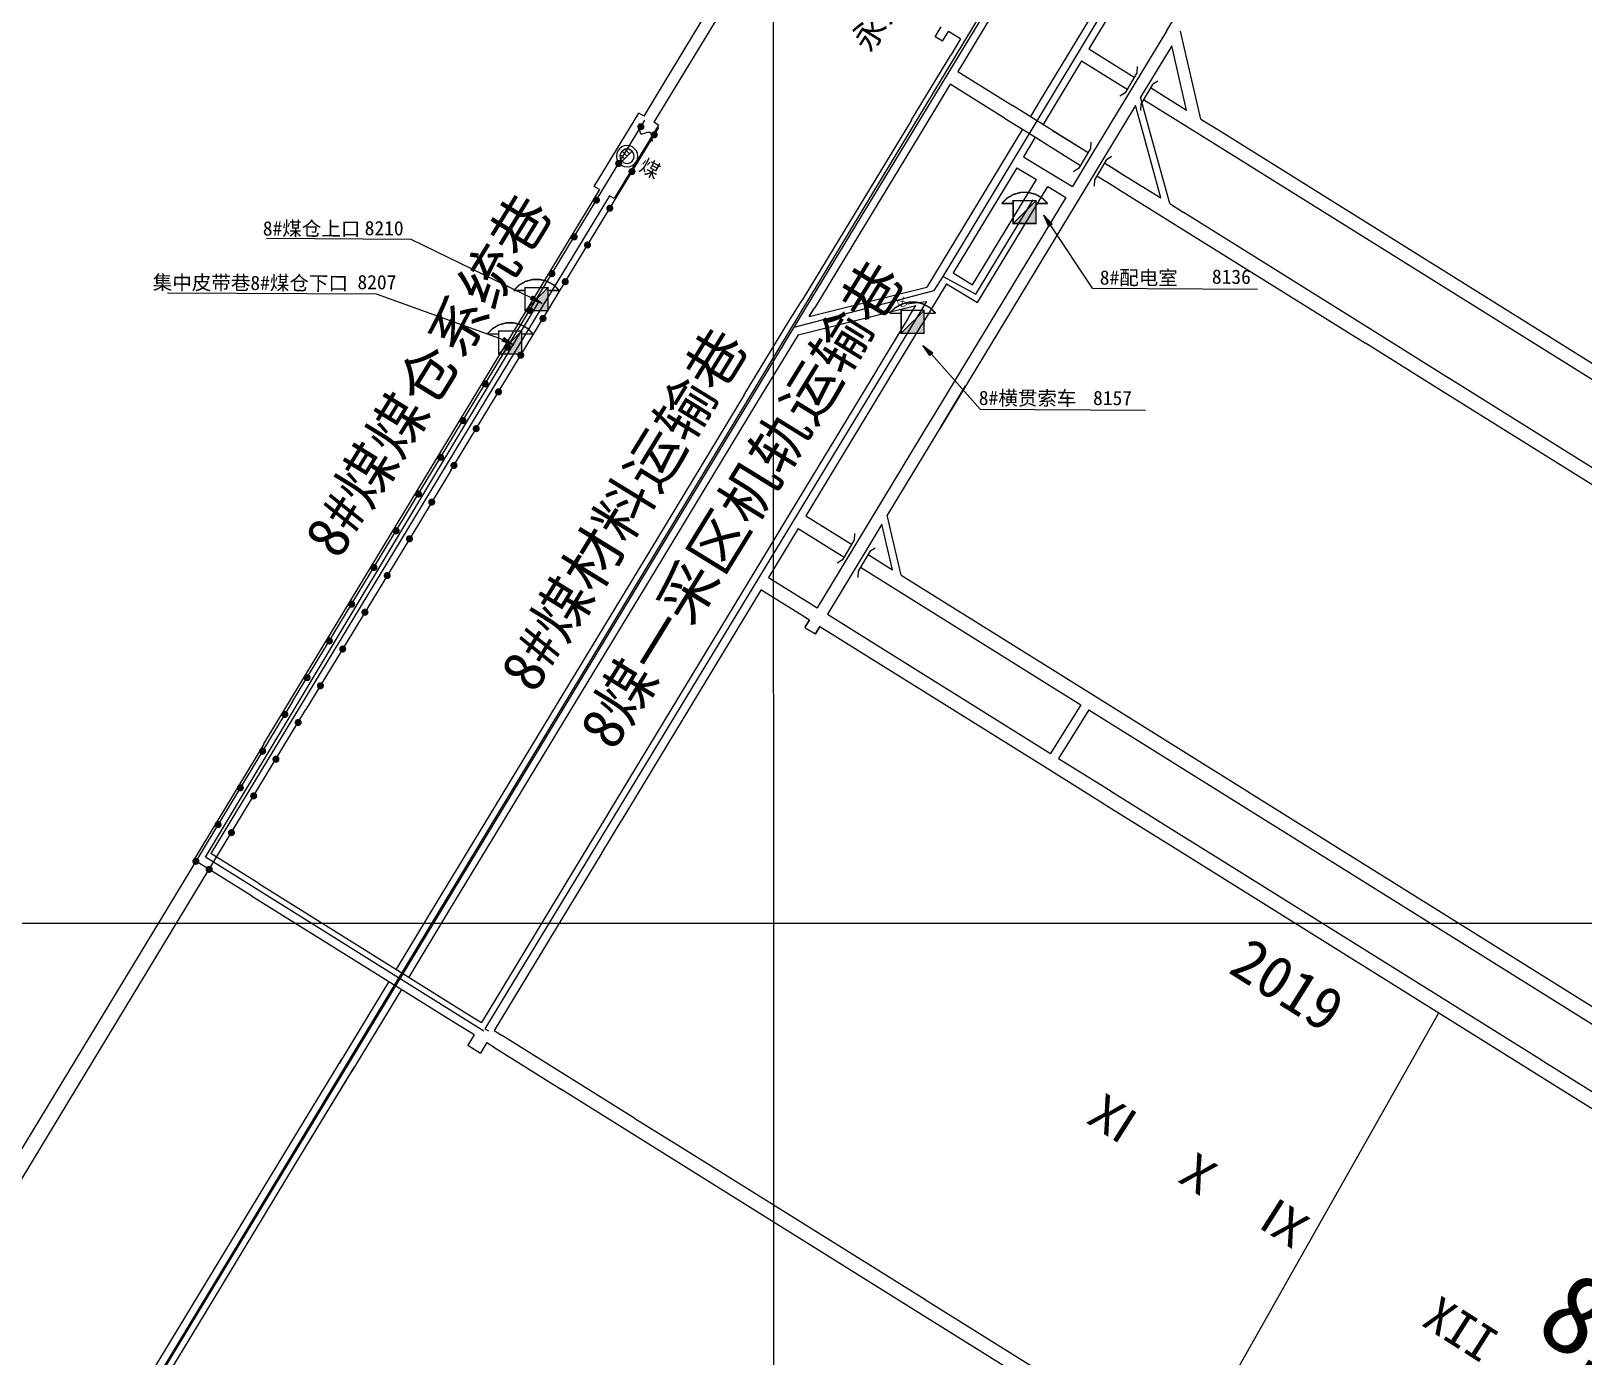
# Model space of a CAD drawing. Header units: inches. Extents: x -1 to 4080, y 0 to 4431.
# Drawn here: x 1531 to 2073, y 1664 to 2127 of the extents above; entities that cross this region are included whole.
import ezdxf

# ---------------------------------------------------------------- set-up
doc = ezdxf.new("R2010")
doc.units = ezdxf.units.IN
doc.header["$MEASUREMENT"] = 0
doc.layers.get('0').update_dxf_attribs({"lineweight": 0})
for name, color, linetype, lineweight in [('井筒XDD0800CCJ', 7, 'Continuous', 0), ('岩巷XDD0800CCJ', 7, 'Continuous', 0), ('巷道注记XDD0800CCJ', 7, 'Continuous', 0), ('次要巷道', 7, 'Continuous', 0), ('煤巷XDD0800CCJ', 7, 'Continuous', 0), ('经纬网XDD0800ATX', 7, 'Continuous', 0), ('通讯系统注记XDD0800ATX', 7, 'Continuous', 0), ('通讯设备XDD0800ATX', 7, 'Continuous', 0)]:
    doc.layers.add(name, color=color, linetype=linetype, lineweight=lineweight)
doc.styles.add('仿宋', font='simfang.ttf')
doc.styles.add('宋体', font='')
doc.styles.add('黑体', font='simhei.ttf')
doc.styles.get('宋体').set_extended_font_data('宋体')

# ---------------------------------------------------------------- blocks, each defined once
blk = doc.blocks.new('电话分线盒')
at = {"color": 0, "const_width": 0.236}
for points in [[(1.65, -0.35), (1.65, -0.37), (1.64, -0.4), (1.63, -0.42), (1.62, -0.45), (1.62, -0.48), (1.61, -0.51), (1.6, -0.54), (1.59, -0.57), (1.58, -0.59), (1.57, -0.62), (1.56, -0.65), (1.54, -0.67), (1.53, -0.7), (1.52, -0.73), (1.51, -0.75), (1.49, -0.78), (1.48, -0.81), (1.47, -0.83), (1.45, -0.86), (1.44, -0.88), (1.42, -0.91), (1.4, -0.93), (1.39, -0.96), (1.37, -0.98), (1.35, -1), (1.33, -1.03), (1.32, -1.05), (1.3, -1.07), (1.28, -1.1), (1.26, -1.12), (1.24, -1.14), (1.22, -1.16), (1.2, -1.18), (1.18, -1.2), (1.16, -1.22), (1.13, -1.24), (1.11, -1.26), (1.09, -1.28), (1.07, -1.3), (1.04, -1.32), (1.02, -1.34), (1, -1.35), (0.97, -1.37), (0.95, -1.39), (0.92, -1.4), (0.9, -1.42), (0.87, -1.44), (0.85, -1.45), (0.82, -1.47), (0.8, -1.48), (0.77, -1.49), (0.75, -1.51), (0.72, -1.52), (0.69, -1.53), (0.66, -1.54), (0.64, -1.55), (0.61, -1.57), (0.58, -1.58), (0.56, -1.59), (0.53, -1.59), (0.5, -1.6), (0.47, -1.61), (0.44, -1.62), (0.41, -1.63), (0.39, -1.63), (0.36, -1.64), (0.33, -1.65), (0.3, -1.65), (0.27, -1.66), (0.24, -1.66), (0.21, -1.67), (0.18, -1.67), (0.15, -1.67), (0.12, -1.67), (0.09, -1.68), (0.06, -1.68), (0.04, -1.68), (0.01, -1.68), (-0.02, -1.68), (-0.05, -1.68), (-0.08, -1.68), (-0.11, -1.67), (-0.14, -1.67), (-0.17, -1.67), (-0.2, -1.67), (-0.23, -1.66), (-0.26, -1.66), (-0.29, -1.65), (-0.32, -1.65), (-0.34, -1.64), (-0.37, -1.64), (-0.4, -1.63), (-0.43, -1.62), (-0.46, -1.61), (-0.49, -1.61), (-0.52, -1.6), (-0.54, -1.59), (-0.57, -1.58), (-0.6, -1.57), (-0.63, -1.56), (-0.65, -1.55), (-0.68, -1.53), (-0.71, -1.52), (-0.73, -1.51), (-0.76, -1.5), (-0.79, -1.48), (-0.81, -1.47), (-0.84, -1.45), (-0.86, -1.44), (-0.89, -1.42), (-0.91, -1.41), (-0.94, -1.39), (-0.96, -1.38), (-0.99, -1.36), (-1.01, -1.34), (-1.03, -1.32), (-1.06, -1.31), (-1.08, -1.29), (-1.1, -1.27), (-1.12, -1.25), (-1.15, -1.23), (-1.17, -1.21), (-1.19, -1.19), (-1.21, -1.17), (-1.23, -1.15), (-1.25, -1.12), (-1.27, -1.1), (-1.29, -1.08), (-1.31, -1.06), (-1.33, -1.03), (-1.34, -1.01), (-1.36, -0.99), (-1.38, -0.96), (-1.39, -0.94), (-1.41, -0.91), (-1.43, -0.89), (-1.44, -0.86), (-1.46, -0.84), (-1.47, -0.81), (-1.49, -0.79), (-1.5, -0.76), (-1.51, -0.74), (-1.53, -0.71), (-1.54, -0.68), (-1.55, -0.65), (-1.56, -0.63), (-1.57, -0.6), (-1.58, -0.57), (-1.59, -0.54), (-1.6, -0.52), (-1.61, -0.49), (-1.62, -0.46), (-1.63, -0.43), (-1.63, -0.4), (-1.64, -0.38), (-1.65, -0.35), (-1.65, -0.32), (-1.66, -0.29), (-1.66, -0.26), (-1.67, -0.23), (-1.67, -0.2), (-1.68, -0.17), (-1.68, -0.14), (-1.68, -0.11), (-1.68, -0.08), (-1.68, -0.05), (-1.69, -0.03), (-1.69, 0), (-1.69, 0.03), (-1.68, 0.06), (-1.68, 0.09), (-1.68, 0.12), (-1.68, 0.15), (-1.68, 0.18), (-1.67, 0.21), (-1.67, 0.24), (-1.67, 0.27), (-1.66, 0.3), (-1.66, 0.33), (-1.65, 0.35), (-1.64, 0.38)], [(-1.62, 0.36), (1.65, -0.35)], [(-0.34, -1.63), (0.37, 1.64)]]:
    blk.add_lwpolyline(points, dxfattribs=at)
at = {"color": 0}
for points in [[(-1.62, 0.36), (-1.62, 0.36)], [(0.37, 1.64), (0.37, 1.64)], [(-0.34, -1.63), (-0.34, -1.63)], [(1.65, -0.35), (1.65, -0.35)]]:
    blk.add_lwpolyline(points, dxfattribs=at)
blk = doc.blocks.new('矿用电话机')
blk.add_hatch(color=0).paths.add_polyline_path([(4, 4), (-4, -4), (4, -4)], flags=17)
at = {"color": 0, "const_width": 0.5}
for points in [[(-8, 3), (-6.16, 4.85), (-3.88, 6.17), (-1.33, 6.86), (1.3, 6.86), (3.85, 6.18), (6.13, 4.87), (8, 3)], [(-4, 3), (-8, 3)], [(-4, 4), (4, 4), (4, -4), (-4, -4), (-4, 4)], [(4, 3), (8, 3)]]:
    blk.add_lwpolyline(points, dxfattribs=at)
at = {"color": 0}
blk.add_lwpolyline([(4, 4), (-4, -4)], dxfattribs=at)

msp = doc.modelspace()

# ---------------------------------------------------------------- hatches: boundary and pattern name
at = {"layer": '煤巷XDD0800CCJ', "lineweight": 9}
for points in [[(1745.47, 2093.77), (1745.39, 2094.21), (1745.15, 2094.6), (1744.79, 2094.88), (1744.36, 2095.01), (1743.9, 2094.97), (1743.49, 2094.78), (1743.18, 2094.45), (1743, 2094.03), (1742.99, 2093.57), (1743.14, 2093.14), (1743.44, 2092.79), (1743.84, 2092.58), (1744.29, 2092.52), (1744.73, 2092.62), (1745.11, 2092.88), (1745.37, 2093.26), (1745.47, 2093.7)], [(1750.13, 2090.95), (1750.05, 2091.39), (1749.81, 2091.78), (1749.45, 2092.06), (1749.01, 2092.19), (1748.55, 2092.15), (1748.14, 2091.96), (1747.83, 2091.63), (1747.66, 2091.21), (1747.64, 2090.75), (1747.8, 2090.32), (1748.09, 2089.97), (1748.49, 2089.76), (1748.94, 2089.7), (1749.39, 2089.8), (1749.76, 2090.06), (1750.02, 2090.44), (1750.13, 2090.88)], [(1737.7, 2080.94), (1737.62, 2081.38), (1737.38, 2081.77), (1737.02, 2082.05), (1736.58, 2082.18), (1736.13, 2082.14), (1735.72, 2081.95), (1735.4, 2081.62), (1735.23, 2081.2), (1735.22, 2080.74), (1735.37, 2080.31), (1735.66, 2079.96), (1736.06, 2079.75), (1736.52, 2079.69), (1736.96, 2079.79), (1737.34, 2080.05), (1737.59, 2080.43), (1737.7, 2080.87)], [(1742.36, 2078.12), (1742.27, 2078.56), (1742.03, 2078.95), (1741.67, 2079.23), (1741.24, 2079.36), (1740.78, 2079.32), (1740.37, 2079.13), (1740.06, 2078.8), (1739.88, 2078.38), (1739.87, 2077.92), (1740.02, 2077.49), (1740.32, 2077.14), (1740.72, 2076.93), (1741.17, 2076.87), (1741.61, 2076.97), (1741.99, 2077.23), (1742.25, 2077.61), (1742.35, 2078.05)], [(1729.93, 2068.11), (1729.84, 2068.55), (1729.61, 2068.94), (1729.25, 2069.22), (1728.81, 2069.35), (1728.35, 2069.31), (1727.94, 2069.12), (1727.63, 2068.79), (1727.46, 2068.37), (1727.44, 2067.91), (1727.6, 2067.48), (1727.89, 2067.13), (1728.29, 2066.92), (1728.74, 2066.86), (1729.19, 2066.96), (1729.56, 2067.22), (1729.82, 2067.6), (1729.93, 2068.04)], [(1734.58, 2065.29), (1734.5, 2065.73), (1734.26, 2066.12), (1733.9, 2066.4), (1733.46, 2066.53), (1733.01, 2066.49), (1732.6, 2066.3), (1732.28, 2065.97), (1732.11, 2065.55), (1732.1, 2065.09), (1732.25, 2064.66), (1732.55, 2064.31), (1732.95, 2064.1), (1733.4, 2064.04), (1733.84, 2064.14), (1734.22, 2064.4), (1734.47, 2064.78), (1734.58, 2065.22)], [(1722.16, 2055.27), (1722.07, 2055.72), (1721.83, 2056.11), (1721.47, 2056.39), (1721.04, 2056.52), (1720.58, 2056.48), (1720.17, 2056.29), (1719.86, 2055.95), (1719.68, 2055.53), (1719.67, 2055.08), (1719.82, 2054.65), (1720.12, 2054.3), (1720.52, 2054.09), (1720.97, 2054.03), (1721.41, 2054.13), (1721.79, 2054.39), (1722.05, 2054.77), (1722.15, 2055.21)], [(1726.81, 2052.45), (1726.73, 2052.9), (1726.49, 2053.29), (1726.13, 2053.57), (1725.69, 2053.7), (1725.24, 2053.66), (1724.82, 2053.47), (1724.51, 2053.14), (1724.34, 2052.71), (1724.32, 2052.26), (1724.48, 2051.83), (1724.77, 2051.48), (1725.17, 2051.27), (1725.62, 2051.21), (1726.07, 2051.31), (1726.44, 2051.57), (1726.7, 2051.95), (1726.81, 2052.39)], [(1714.38, 2042.44), (1714.3, 2042.89), (1714.06, 2043.28), (1713.7, 2043.56), (1713.26, 2043.69), (1712.81, 2043.65), (1712.4, 2043.46), (1712.08, 2043.12), (1711.91, 2042.7), (1711.9, 2042.25), (1712.05, 2041.82), (1712.35, 2041.47), (1712.75, 2041.25), (1713.2, 2041.2), (1713.64, 2041.3), (1714.02, 2041.56), (1714.27, 2041.94), (1714.38, 2042.38)], [(1719.04, 2039.62), (1718.95, 2040.07), (1718.72, 2040.46), (1718.35, 2040.74), (1717.92, 2040.87), (1717.46, 2040.83), (1717.05, 2040.64), (1716.74, 2040.3), (1716.56, 2039.88), (1716.55, 2039.43), (1716.7, 2039), (1717, 2038.65), (1717.4, 2038.44), (1717.85, 2038.38), (1718.29, 2038.48), (1718.67, 2038.74), (1718.93, 2039.12), (1719.03, 2039.56)], [(1706.61, 2029.61), (1706.53, 2030.06), (1706.29, 2030.45), (1705.93, 2030.73), (1705.49, 2030.86), (1705.04, 2030.82), (1704.62, 2030.62), (1704.31, 2030.29), (1704.14, 2029.87), (1704.12, 2029.42), (1704.28, 2028.99), (1704.57, 2028.64), (1704.97, 2028.42), (1705.42, 2028.37), (1705.87, 2028.47), (1706.24, 2028.73), (1706.5, 2029.11), (1706.61, 2029.55)], [(1711.26, 2026.79), (1711.18, 2027.24), (1710.94, 2027.63), (1710.58, 2027.91), (1710.14, 2028.04), (1709.69, 2028), (1709.28, 2027.81), (1708.96, 2027.47), (1708.79, 2027.05), (1708.78, 2026.6), (1708.93, 2026.17), (1709.23, 2025.82), (1709.63, 2025.61), (1710.08, 2025.55), (1710.52, 2025.65), (1710.9, 2025.91), (1711.15, 2026.29), (1711.26, 2026.73)], [(1698.84, 2016.78), (1698.75, 2017.23), (1698.51, 2017.62), (1698.15, 2017.9), (1697.72, 2018.03), (1697.26, 2017.99), (1696.85, 2017.79), (1696.54, 2017.46), (1696.36, 2017.04), (1696.35, 2016.59), (1696.5, 2016.16), (1696.8, 2015.81), (1697.2, 2015.59), (1697.65, 2015.54), (1698.09, 2015.64), (1698.47, 2015.9), (1698.73, 2016.27), (1698.83, 2016.72)], [(1703.49, 2013.96), (1703.41, 2014.41), (1703.17, 2014.8), (1702.81, 2015.08), (1702.37, 2015.21), (1701.92, 2015.17), (1701.5, 2014.97), (1701.19, 2014.64), (1701.02, 2014.22), (1701, 2013.77), (1701.16, 2013.34), (1701.45, 2012.99), (1701.85, 2012.77), (1702.3, 2012.72), (1702.75, 2012.82), (1703.12, 2013.08), (1703.38, 2013.46), (1703.49, 2013.9)], [(1691.06, 2003.95), (1690.98, 2004.4), (1690.74, 2004.79), (1690.38, 2005.07), (1689.94, 2005.2), (1689.49, 2005.16), (1689.08, 2004.96), (1688.76, 2004.63), (1688.59, 2004.21), (1688.58, 2003.76), (1688.73, 2003.33), (1689.03, 2002.98), (1689.43, 2002.76), (1689.88, 2002.7), (1690.32, 2002.81), (1690.7, 2003.07), (1690.95, 2003.44), (1691.06, 2003.89)], [(1695.72, 2001.13), (1695.63, 2001.58), (1695.4, 2001.97), (1695.03, 2002.25), (1694.6, 2002.38), (1694.14, 2002.34), (1693.73, 2002.14), (1693.42, 2001.81), (1693.24, 2001.39), (1693.23, 2000.94), (1693.38, 2000.51), (1693.68, 2000.16), (1694.08, 1999.94), (1694.53, 1999.89), (1694.97, 1999.99), (1695.35, 2000.25), (1695.61, 2000.63), (1695.71, 2001.07)], [(1683.29, 1991.12), (1683.21, 1991.57), (1682.97, 1991.96), (1682.61, 1992.24), (1682.17, 1992.37), (1681.72, 1992.33), (1681.3, 1992.13), (1680.99, 1991.8), (1680.82, 1991.38), (1680.8, 1990.93), (1680.96, 1990.5), (1681.25, 1990.15), (1681.65, 1989.93), (1682.1, 1989.87), (1682.55, 1989.98), (1682.92, 1990.24), (1683.18, 1990.61), (1683.29, 1991.06)], [(1687.94, 1988.3), (1687.86, 1988.75), (1687.62, 1989.14), (1687.26, 1989.42), (1686.82, 1989.55), (1686.37, 1989.51), (1685.96, 1989.31), (1685.64, 1988.98), (1685.47, 1988.56), (1685.46, 1988.11), (1685.61, 1987.68), (1685.91, 1987.33), (1686.31, 1987.11), (1686.76, 1987.05), (1687.2, 1987.16), (1687.58, 1987.42), (1687.83, 1987.79), (1687.94, 1988.24)], [(1675.52, 1978.29), (1675.43, 1978.74), (1675.2, 1979.13), (1674.83, 1979.41), (1674.4, 1979.54), (1673.94, 1979.5), (1673.53, 1979.3), (1673.22, 1978.97), (1673.04, 1978.55), (1673.03, 1978.1), (1673.18, 1977.67), (1673.48, 1977.32), (1673.88, 1977.1), (1674.33, 1977.04), (1674.77, 1977.15), (1675.15, 1977.41), (1675.41, 1977.78), (1675.51, 1978.23)], [(1680.17, 1975.47), (1680.09, 1975.92), (1679.85, 1976.31), (1679.49, 1976.59), (1679.05, 1976.72), (1678.6, 1976.68), (1678.19, 1976.48), (1677.87, 1976.15), (1677.7, 1975.73), (1677.69, 1975.28), (1677.84, 1974.85), (1678.13, 1974.5), (1678.53, 1974.28), (1678.99, 1974.22), (1679.43, 1974.33), (1679.8, 1974.59), (1680.06, 1974.96), (1680.17, 1975.41)], [(1667.74, 1965.46), (1667.66, 1965.91), (1667.42, 1966.3), (1667.06, 1966.58), (1666.62, 1966.7), (1666.17, 1966.67), (1665.76, 1966.47), (1665.44, 1966.14), (1665.27, 1965.72), (1665.26, 1965.27), (1665.41, 1964.84), (1665.71, 1964.49), (1666.11, 1964.27), (1666.56, 1964.21), (1667, 1964.32), (1667.38, 1964.58), (1667.64, 1964.95), (1667.74, 1965.4)], [(1672.4, 1962.64), (1672.31, 1963.09), (1672.08, 1963.48), (1671.71, 1963.76), (1671.28, 1963.89), (1670.82, 1963.85), (1670.41, 1963.65), (1670.1, 1963.32), (1669.92, 1962.9), (1669.91, 1962.45), (1670.06, 1962.02), (1670.36, 1961.67), (1670.76, 1961.45), (1671.21, 1961.39), (1671.66, 1961.5), (1672.03, 1961.76), (1672.29, 1962.13), (1672.4, 1962.58)], [(1659.97, 1952.63), (1659.89, 1953.08), (1659.65, 1953.47), (1659.29, 1953.75), (1658.85, 1953.87), (1658.4, 1953.84), (1657.99, 1953.64), (1657.67, 1953.31), (1657.5, 1952.89), (1657.49, 1952.44), (1657.64, 1952.01), (1657.93, 1951.66), (1658.33, 1951.44), (1658.79, 1951.38), (1659.23, 1951.49), (1659.6, 1951.75), (1659.86, 1952.12), (1659.97, 1952.57)], [(1664.62, 1949.81), (1664.54, 1950.26), (1664.3, 1950.65), (1663.94, 1950.93), (1663.5, 1951.05), (1663.05, 1951.02), (1662.64, 1950.82), (1662.33, 1950.49), (1662.15, 1950.07), (1662.14, 1949.62), (1662.29, 1949.19), (1662.59, 1948.84), (1662.99, 1948.62), (1663.44, 1948.56), (1663.88, 1948.67), (1664.26, 1948.93), (1664.52, 1949.3), (1664.62, 1949.75)], [(1652.2, 1939.8), (1652.11, 1940.25), (1651.88, 1940.64), (1651.51, 1940.91), (1651.08, 1941.04), (1650.62, 1941.01), (1650.21, 1940.81), (1649.9, 1940.48), (1649.72, 1940.06), (1649.71, 1939.61), (1649.86, 1939.18), (1650.16, 1938.83), (1650.56, 1938.61), (1651.01, 1938.55), (1651.45, 1938.66), (1651.83, 1938.92), (1652.09, 1939.29), (1652.19, 1939.74)], [(1656.85, 1936.98), (1656.77, 1937.43), (1656.53, 1937.82), (1656.17, 1938.1), (1655.73, 1938.22), (1655.28, 1938.19), (1654.87, 1937.99), (1654.55, 1937.66), (1654.38, 1937.24), (1654.37, 1936.79), (1654.52, 1936.36), (1654.81, 1936.01), (1655.21, 1935.79), (1655.67, 1935.73), (1656.11, 1935.84), (1656.48, 1936.1), (1656.74, 1936.47), (1656.85, 1936.92)], [(1644.42, 1926.97), (1644.34, 1927.42), (1644.1, 1927.81), (1643.74, 1928.08), (1643.3, 1928.21), (1642.85, 1928.18), (1642.44, 1927.98), (1642.12, 1927.65), (1641.95, 1927.23), (1641.94, 1926.78), (1642.09, 1926.35), (1642.39, 1926), (1642.79, 1925.78), (1643.24, 1925.72), (1643.68, 1925.83), (1644.06, 1926.09), (1644.31, 1926.46), (1644.42, 1926.91)], [(1649.08, 1924.15), (1648.99, 1924.6), (1648.76, 1924.99), (1648.39, 1925.27), (1647.96, 1925.39), (1647.5, 1925.36), (1647.09, 1925.16), (1646.78, 1924.83), (1646.6, 1924.41), (1646.59, 1923.96), (1646.74, 1923.53), (1647.04, 1923.18), (1647.44, 1922.96), (1647.89, 1922.9), (1648.34, 1923.01), (1648.71, 1923.27), (1648.97, 1923.64), (1649.08, 1924.09)], [(1636.65, 1914.14), (1636.57, 1914.59), (1636.33, 1914.98), (1635.97, 1915.25), (1635.53, 1915.38), (1635.08, 1915.35), (1634.66, 1915.15), (1634.35, 1914.82), (1634.18, 1914.4), (1634.17, 1913.95), (1634.32, 1913.52), (1634.61, 1913.17), (1635.01, 1912.95), (1635.47, 1912.89), (1635.91, 1913), (1636.28, 1913.26), (1636.54, 1913.63), (1636.65, 1914.08)], [(1641.3, 1911.32), (1641.22, 1911.77), (1640.98, 1912.16), (1640.62, 1912.43), (1640.18, 1912.56), (1639.73, 1912.53), (1639.32, 1912.33), (1639.01, 1912), (1638.83, 1911.58), (1638.82, 1911.13), (1638.97, 1910.7), (1639.27, 1910.35), (1639.67, 1910.13), (1640.12, 1910.07), (1640.56, 1910.18), (1640.94, 1910.44), (1641.2, 1910.81), (1641.3, 1911.26)], [(1628.88, 1901.31), (1628.79, 1901.76), (1628.56, 1902.15), (1628.19, 1902.42), (1627.76, 1902.55), (1627.3, 1902.52), (1626.89, 1902.32), (1626.58, 1901.99), (1626.4, 1901.57), (1626.39, 1901.11), (1626.54, 1900.69), (1626.84, 1900.34), (1627.24, 1900.12), (1627.69, 1900.06), (1628.13, 1900.17), (1628.51, 1900.43), (1628.77, 1900.8), (1628.87, 1901.24)], [(1633.53, 1898.49), (1633.45, 1898.94), (1633.21, 1899.33), (1632.85, 1899.6), (1632.41, 1899.73), (1631.96, 1899.7), (1631.55, 1899.5), (1631.23, 1899.17), (1631.06, 1898.75), (1631.05, 1898.3), (1631.2, 1897.87), (1631.49, 1897.52), (1631.89, 1897.3), (1632.35, 1897.24), (1632.79, 1897.35), (1633.16, 1897.61), (1633.42, 1897.98), (1633.53, 1898.43)], [(1621.1, 1888.48), (1621.02, 1888.93), (1620.78, 1889.32), (1620.42, 1889.59), (1619.98, 1889.72), (1619.53, 1889.69), (1619.12, 1889.49), (1618.81, 1889.16), (1618.63, 1888.74), (1618.62, 1888.28), (1618.77, 1887.85), (1619.07, 1887.51), (1619.47, 1887.29), (1619.92, 1887.23), (1620.36, 1887.34), (1620.74, 1887.6), (1621, 1887.97), (1621.1, 1888.41)], [(1625.76, 1885.66), (1625.67, 1886.11), (1625.44, 1886.5), (1625.07, 1886.77), (1624.64, 1886.9), (1624.18, 1886.87), (1623.77, 1886.67), (1623.46, 1886.34), (1623.28, 1885.92), (1623.27, 1885.46), (1623.42, 1885.04), (1623.72, 1884.69), (1624.12, 1884.47), (1624.57, 1884.41), (1625.02, 1884.52), (1625.39, 1884.78), (1625.65, 1885.15), (1625.76, 1885.59)], [(1613.33, 1875.65), (1613.25, 1876.1), (1613.01, 1876.49), (1612.65, 1876.76), (1612.21, 1876.89), (1611.76, 1876.86), (1611.35, 1876.66), (1611.03, 1876.33), (1610.86, 1875.91), (1610.85, 1875.45), (1611, 1875.02), (1611.29, 1874.68), (1611.69, 1874.46), (1612.15, 1874.4), (1612.59, 1874.51), (1612.96, 1874.77), (1613.22, 1875.14), (1613.33, 1875.58)], [(1617.98, 1872.83), (1617.9, 1873.28), (1617.66, 1873.67), (1617.3, 1873.94), (1616.86, 1874.07), (1616.41, 1874.04), (1616, 1873.84), (1615.69, 1873.51), (1615.51, 1873.09), (1615.5, 1872.63), (1615.65, 1872.21), (1615.95, 1871.86), (1616.35, 1871.64), (1616.8, 1871.58), (1617.24, 1871.69), (1617.62, 1871.95), (1617.88, 1872.32), (1617.98, 1872.76)], [(1605.56, 1862.82), (1605.47, 1863.27), (1605.24, 1863.66), (1604.87, 1863.93), (1604.44, 1864.06), (1603.98, 1864.03), (1603.57, 1863.83), (1603.26, 1863.5), (1603.08, 1863.08), (1603.07, 1862.62), (1603.22, 1862.19), (1603.52, 1861.85), (1603.92, 1861.63), (1604.37, 1861.57), (1604.81, 1861.68), (1605.19, 1861.94), (1605.45, 1862.31), (1605.55, 1862.75)], [(1610.21, 1860), (1610.13, 1860.45), (1609.89, 1860.84), (1609.53, 1861.11), (1609.09, 1861.24), (1608.64, 1861.21), (1608.23, 1861.01), (1607.91, 1860.68), (1607.74, 1860.26), (1607.73, 1859.8), (1607.88, 1859.37), (1608.17, 1859.03), (1608.57, 1858.81), (1609.03, 1858.75), (1609.47, 1858.86), (1609.84, 1859.12), (1610.1, 1859.49), (1610.21, 1859.93)], [(1597.78, 1849.99), (1597.7, 1850.44), (1597.46, 1850.83), (1597.1, 1851.1), (1596.66, 1851.23), (1596.21, 1851.2), (1595.8, 1851), (1595.48, 1850.67), (1595.31, 1850.25), (1595.3, 1849.79), (1595.45, 1849.36), (1595.75, 1849.02), (1596.15, 1848.8), (1596.6, 1848.74), (1597.04, 1848.85), (1597.42, 1849.11), (1597.68, 1849.48), (1597.78, 1849.92)], [(1602.44, 1847.17), (1602.35, 1847.62), (1602.12, 1848.01), (1601.75, 1848.28), (1601.32, 1848.41), (1600.86, 1848.38), (1600.45, 1848.18), (1600.14, 1847.85), (1599.96, 1847.43), (1599.95, 1846.97), (1600.1, 1846.54), (1600.4, 1846.2), (1600.8, 1845.98), (1601.25, 1845.92), (1601.7, 1846.03), (1602.07, 1846.29), (1602.33, 1846.66), (1602.44, 1847.1)], [(1590.01, 1837.16), (1589.93, 1837.61), (1589.69, 1838), (1589.33, 1838.27), (1588.89, 1838.4), (1588.44, 1838.37), (1588.03, 1838.17), (1587.71, 1837.84), (1587.54, 1837.42), (1587.53, 1836.96), (1587.68, 1836.53), (1587.97, 1836.19), (1588.37, 1835.97), (1588.83, 1835.91), (1589.27, 1836.02), (1589.64, 1836.28), (1589.9, 1836.65), (1590.01, 1837.09)], [(1594.66, 1834.34), (1594.58, 1834.79), (1594.34, 1835.18), (1593.98, 1835.45), (1593.54, 1835.58), (1593.09, 1835.55), (1592.68, 1835.35), (1592.37, 1835.02), (1592.19, 1834.6), (1592.18, 1834.14), (1592.33, 1833.71), (1592.63, 1833.37), (1593.03, 1833.15), (1593.48, 1833.09), (1593.92, 1833.2), (1594.3, 1833.46), (1594.56, 1833.83), (1594.66, 1834.27)]]:
    msp.add_hatch(color=7, dxfattribs=at).paths.add_polyline_path(points, flags=17)
at = {"layer": '通讯系统注记XDD0800ATX', "lineweight": 9, "true_color": 0x00ff00}
for points in [[(1886.69, 2058.93), (1884.96, 2062.85), (1887.87, 2059.7)], [(1706.33, 2034.65), (1709.69, 2031.98), (1705.64, 2033.42)], [(1696.43, 2020.09), (1699.79, 2017.42), (1695.74, 2018.85)], [(1845.15, 2013.86), (1842.72, 2017.39), (1846.16, 2014.83)]]:
    msp.add_hatch(color=3, dxfattribs=at).paths.add_polyline_path(points, flags=17)

# ---------------------------------------------------------------- linework, layer by layer
at = {"color": 5}
msp.add_lwpolyline([(1892.08, 1165.09), (1881.15, 1234.14), (1411.37, 1287.14), (1345.14, 1314.73), (1340.71, 1322.77), (1340.71, 1331.65), (1350.14, 1349.39), (1363.47, 1376.99), (1382.95, 1410.39), (1400.61, 1418.53), (1402.6, 1416.96), (1394.86, 1403.28), (1405.54, 1422.16), (1430, 1462.76), (1463.32, 1471.46), (1864.41, 2135.48)], dxfattribs=at)
at = {"layer": '井筒XDD0800CCJ', "color": 18, "lineweight": 9, "true_color": 0x260000, "flags": 128}
for points in [[(1743.13, 2083.45), (1743, 2084.42), (1742.62, 2085.33), (1742.03, 2086.1), (1741.25, 2086.7), (1740.35, 2087.07), (1739.38, 2087.2), (1738.41, 2087.07), (1737.5, 2086.7), (1736.72, 2086.1), (1736.13, 2085.33), (1735.75, 2084.42), (1735.63, 2083.45), (1735.75, 2082.48), (1736.13, 2081.58), (1736.72, 2080.8), (1737.5, 2080.2), (1738.41, 2079.83), (1739.38, 2079.7), (1740.35, 2079.83), (1741.25, 2080.2), (1742.03, 2080.8), (1742.62, 2081.58), (1743, 2082.48), (1743.13, 2083.45)], [(1741.88, 2083.45), (1741.79, 2084.1), (1741.54, 2084.7), (1741.14, 2085.22), (1740.63, 2085.62), (1740.02, 2085.87), (1739.38, 2085.95), (1738.73, 2085.87), (1738.13, 2085.62), (1737.61, 2085.22), (1737.21, 2084.7), (1736.96, 2084.1), (1736.88, 2083.45), (1736.96, 2082.8), (1737.21, 2082.2), (1737.61, 2081.68), (1738.13, 2081.29), (1738.73, 2081.04), (1739.38, 2080.95), (1740.02, 2081.04), (1740.63, 2081.29), (1741.14, 2081.68), (1741.54, 2082.2), (1741.79, 2082.8), (1741.88, 2083.45)], [(1736.96, 2084.1), (1738.38, 2082.7)], [(1741.14, 2085.22), (1737.61, 2081.68)], [(1739.38, 2083.45), (1737.61, 2085.22)], [(1738.73, 2085.87), (1740.22, 2084.34)]]:
    msp.add_lwpolyline(points, dxfattribs=at)
at = {"layer": '岩巷XDD0800CCJ', "color": 7, "lineweight": 9}
msp.add_line((1838.73, 2096.15), (1852.43, 2118.78), dxfattribs=at)
at = {"layer": '岩巷XDD0800CCJ', "lineweight": 9}
for p, q in [((1882.02, 2090.07), (1885.33, 2088)), ((1802.94, 2027.43), (1804.66, 2030.13))]:
    msp.add_line(p, q, dxfattribs=at)
at = {"layer": '岩巷XDD0800CCJ', "color": 30, "linetype": 'Continuous', "lineweight": 9, "true_color": 0xff8000}
msp.add_line((1608.16, 1825.13), (1589.36, 1836.87), dxfattribs=at)
at = {"layer": '岩巷XDD0800CCJ', "lineweight": 9, "flags": 128}
for points in [[(1867.85, 2134.43), (1856.78, 2116.14)], [(1846.98, 2125.21), (1849.05, 2128.63)], [(1849.54, 2123.66), (1846.98, 2125.21)], [(1849.54, 2123.66), (1851.62, 2127.08)], [(1855.89, 2124.49), (1851.62, 2127.08)], [(1855.89, 2124.49), (1852.43, 2118.78)], [(1856.78, 2116.14), (1854.94, 2113.11)], [(1852.24, 2108.66), (1843.01, 2093.43)], [(1871.25, 2096.79), (1852.24, 2108.66)], [(1854.94, 2113.11), (1874, 2101.2)], [(1873.95, 2101.24), (1900.38, 2084.74)], [(1838.67, 2096.06), (1813.51, 2054.54)], [(1843.01, 2093.43), (1817.86, 2051.9)], [(1871.25, 2096.79), (1882.02, 2090.07)], [(1887.97, 2092.48), (1900.38, 2084.74)], [(1885.33, 2088), (1897.73, 2080.26)], [(1813.51, 2054.54), (1800.56, 2033.15)], [(1817.86, 2051.9), (1804.85, 2030.43)], [(1795.79, 2025.65), (1800.56, 2033.15)], [(1802.94, 2027.43), (1804.85, 2030.43)], [(1780.3, 2000.08), (1795.79, 2025.65)], [(1799.11, 2021.08), (1784.75, 1997.39)]]:
    msp.add_lwpolyline(points, dxfattribs=at)
at = {"layer": '岩巷XDD0800CCJ', "color": 30, "linetype": 'Continuous', "lineweight": 9, "true_color": 0xff8000, "flags": 128}
for points in [[(1612.51, 1878.1), (1588.03, 1837.7)], [(1612.51, 1878.1), (1588.03, 1837.7)], [(1615.93, 1876.02), (1594.02, 1839.86)], [(1615.93, 1876.02), (1594.02, 1839.86)], [(1610.8, 1829.38), (1594.02, 1839.86)]]:
    msp.add_lwpolyline(points, dxfattribs=at)
at = {"layer": '巷道注记XDD0800CCJ', "color": 5, "lineweight": 9, "true_color": 0x0000ff, "flags": 128}
msp.add_lwpolyline([(1797.77, 2023.75), (1939.61, 2257.48), (1947.01, 2270.13)], dxfattribs=at)
at = {"layer": '煤巷XDD0800CCJ', "lineweight": 9}
for p, q in [((1860.09, 2038.56), (1882.34, 2075.29)), ((1834.18, 2035.22), (1834.18, 2035.22)), ((1835.44, 2030.14), (1835.44, 2030.14)), ((1837.73, 2027.12), (1840.29, 2031.35)), ((1830.92, 2005.84), (1842.18, 2024.43)), ((1830.92, 2005.84), (1839.73, 2020.38)), ((1830.92, 2005.84), (1839.73, 2020.38)), ((1830.92, 2005.84), (1839.73, 2020.38)), ((1848.82, 1988.7), (1857.63, 2003.24)), ((1835.07, 1937.16), (1830.25, 1958.03)), ((1801.54, 1918.76), (1805.14, 1916.58)), ((1906.23, 1863.01), (1910.47, 1860.36)), ((1903.58, 1858.77), (1907.82, 1856.12)), ((1685.93, 1776.57), (1683.74, 1772.94)), ((1695.47, 1776.51), (1742.12, 1747.38)), ((1692.89, 1772.23), (1716.47, 1757.5)), ((1716.27, 1757.63), (1739.54, 1743.1)), ((1739.54, 1743.1), (1755.32, 1733.24)), ((1757.9, 1737.52), (1843.36, 1684.16)), ((1755.32, 1733.24), (1840.72, 1679.92))]:
    msp.add_line(p, q, dxfattribs=at)
at = {"layer": '煤巷XDD0800CCJ', "color": 16, "linetype": 'Continuous', "lineweight": 9, "true_color": 0x7f0000}
msp.add_line((1934.29, 1627.39), (2022.94, 1784.24), dxfattribs=at)
at = {"layer": '煤巷XDD0800CCJ', "lineweight": 9, "flags": 128}
for points in [[(1919.18, 2161.56), (1883.71, 2103.01)], [(1923.63, 2158.87), (1900.64, 2120.93)], [(1927.78, 2127.13), (1940.73, 2148.51)], [(1769.44, 2137.53), (1749.73, 2104.97)], [(1773.03, 2135.35), (1753.25, 2102.84)], [(1927.78, 2127.13), (1901.63, 2083.96)], [(1939.84, 2096.45), (1932.73, 2127.19)], [(1900.64, 2120.93), (1916.5, 2111.03)], [(1929.61, 2122.04), (1918.75, 2104.12)], [(1934.8, 2099.6), (1929.61, 2122.04)], [(1898.15, 2116.82), (1888.15, 2100.32)], [(1898.15, 2116.82), (1914.06, 2106.89)], [(1917.55, 2114.77), (1917.39, 2112.54), (1913.32, 2105.65), (1911.44, 2104.44)], [(1924.77, 2109.73), (1922.89, 2108.52), (1918.82, 2101.64), (1918.67, 2099.4)], [(1749.73, 2104.97), (1745.2, 2097.49)], [(1749.73, 2104.97), (1745.2, 2097.49)], [(1749.73, 2104.97), (1745.2, 2097.49)], [(1921.9, 2092.6), (1918.75, 2104.12)], [(1919.81, 2103.3), (1943.77, 2088.34)], [(1922.25, 2107.43), (1934.8, 2099.6)], [(1727.91, 2072.88), (1743.46, 2098.54)], [(1727.91, 2072.88), (1743.46, 2098.54)], [(1745.12, 2097.53), (1743.46, 2098.54)], [(1745.12, 2097.53), (1743.46, 2098.54)], [(1753.25, 2102.84), (1748.72, 2095.35)], [(1753.25, 2102.84), (1748.72, 2095.35)], [(1753.25, 2102.84), (1748.72, 2095.35)], [(1883.71, 2103.01), (1880.25, 2097.3)], [(1888.15, 2100.32), (1884.66, 2094.55)], [(1916.97, 2101.17), (1905.19, 2081.73)], [(1919.48, 2091.94), (1916.97, 2101.17)], [(1750.38, 2094.34), (1734.84, 2068.69)], [(1750.38, 2094.34), (1734.84, 2068.69)], [(1750.38, 2094.34), (1748.72, 2095.35)], [(1750.38, 2094.34), (1748.72, 2095.35)], [(1877.55, 2092.86), (1844.14, 2037.7)], [(1928.9, 2066.93), (1921.9, 2092.6)], [(1939.84, 2096.45), (1946.25, 2092.45)], [(1946.26, 2092.45), (2123.05, 1982.05)], [(1881.96, 2090.1), (1877.81, 2083.25)], [(1901.37, 2088.38), (1901.21, 2086.15), (1897.14, 2079.26), (1895.26, 2078.05)], [(1925.77, 2068.88), (1919.48, 2091.94)], [(1943.77, 2088.34), (2120.57, 1977.95)], [(1877.81, 2083.25), (1884.66, 2079.1)], [(1905.19, 2081.73), (1884.22, 2047.12)], [(1901.63, 2083.96), (1894.92, 2072.88)], [(1908.59, 2083.35), (1906.71, 2082.13), (1902.64, 2075.25), (1902.48, 2073.02)], [(1875.5, 2079.43), (1853.25, 2042.71)], [(1875.5, 2079.43), (1882.34, 2075.29)], [(1884.66, 2079.1), (1894.92, 2072.88)], [(1903.48, 2076.67), (1909.94, 2072.64)], [(1906.13, 2081.15), (1912.56, 2077.13)], [(1906.13, 2081.15), (1910.99, 2078.11)], [(1912.56, 2077.13), (1925.77, 2068.88)], [(1729.72, 2071.79), (1706.11, 2032.82)], [(1729.72, 2071.79), (1706.11, 2032.82)], [(1729.72, 2071.79), (1727.91, 2072.88)], [(1729.72, 2071.79), (1727.91, 2072.88)], [(1861.81, 2032.32), (1886.36, 2072.85)], [(1886.36, 2072.85), (1892.61, 2069.07)], [(1909.88, 2072.67), (1930.94, 2059.52)], [(1733.24, 2069.66), (1709.63, 2030.69)], [(1733.24, 2069.66), (1709.63, 2030.69)], [(1734.84, 2068.69), (1733.24, 2069.66)], [(1734.84, 2068.69), (1733.24, 2069.66)], [(1892.61, 2069.07), (1880.63, 2049.3)], [(1928.9, 2066.93), (1933.64, 2063.96)], [(1933.59, 2064), (1999.96, 2022.56)], [(1930.94, 2059.52), (1997.26, 2018.11)], [(1880.63, 2049.3), (1845.23, 1990.87)], [(1884.22, 2047.12), (1848.82, 1988.7)], [(1850.95, 2038.9), (1842.18, 2024.43)], [(1850.95, 2038.9), (1861.81, 2032.32)], [(1853.25, 2042.71), (1860.09, 2038.56)], [(1706.11, 2032.82), (1689.48, 2005.36)], [(1706.11, 2032.82), (1689.48, 2005.36)], [(1706.11, 2032.82), (1689.48, 2005.36)], [(1706.11, 2032.82), (1689.48, 2005.36)], [(1802.94, 2027.43), (1834.18, 2035.22)], [(1834.18, 2035.22), (1844.14, 2037.7)], [(1709.63, 2030.69), (1693, 2003.23)], [(1709.63, 2030.69), (1693, 2003.23)], [(1799.11, 2021.08), (1835.44, 2030.14)], [(1835.44, 2030.14), (1840.29, 2031.35)], [(1837.73, 2027.12), (1826.43, 2008.48)], [(1837.73, 2027.12), (1826.43, 2008.48)], [(1999.96, 2022.56), (2026.55, 2005.95)], [(2023.8, 2001.54), (1997.26, 2018.11)], [(1830.98, 2005.95), (1801.86, 1957.89)], [(1826.5, 2008.58), (1806.03, 1974.8)], [(2026.44, 2006.02), (2161.16, 1921.9)], [(1689.48, 2005.36), (1661.65, 1959.43)], [(1689.48, 2005.36), (1661.65, 1959.43)], [(1693, 2003.23), (1665.17, 1957.3)], [(1693, 2003.23), (1665.17, 1957.3)], [(2216.87, 1881.16), (2023.8, 2001.54)], [(1780.3, 2000.08), (1747.3, 1945.6)], [(1784.75, 1997.39), (1751.74, 1942.91)], [(1845.51, 1991.34), (1818.83, 1947.29)], [(1849.1, 1989.16), (1830.25, 1958.03)], [(1806.03, 1974.8), (1732.71, 1853.78)], [(1661.65, 1959.43), (1612.41, 1878.16)], [(1661.65, 1959.43), (1612.41, 1878.16)], [(1665.17, 1957.3), (1615.93, 1876.02)], [(1665.17, 1957.3), (1615.93, 1876.02)], [(1801.86, 1957.89), (1817.82, 1947.93)], [(1799.17, 1953.44), (1788.81, 1936.33)], [(1799.17, 1953.44), (1815.17, 1943.45)], [(1818.85, 1951.63), (1818.69, 1949.4), (1814.62, 1942.52), (1812.74, 1941.3)], [(1828.39, 1954.97), (1822.39, 1945.07)], [(1832.07, 1939.03), (1828.39, 1954.97)], [(1818.83, 1947.29), (1805.77, 1925.74)], [(1826.07, 1946.6), (1824.19, 1945.39), (1820.12, 1938.5), (1819.96, 1936.27)], [(1747.3, 1945.6), (1714.99, 1892.28)], [(1751.74, 1942.91), (1719.44, 1889.59)], [(1822.39, 1945.07), (1809.33, 1923.51)], [(1823.57, 1944.33), (1832.07, 1939.03)], [(1788.81, 1936.33), (1803.24, 1927.32)], [(1820.92, 1939.86), (1883.32, 1900.9)], [(1835.07, 1937.16), (1886.07, 1905.31)], [(1786.11, 1931.88), (1737.16, 1851.09)], [(1786.14, 1932.1), (1800.58, 1923.09)], [(1803.24, 1927.32), (1805.77, 1925.74)], [(1800.58, 1923.09), (1803.12, 1921.5)], [(1801.52, 1918.84), (1803.12, 1921.5)], [(1803.12, 1921.5), (1801.52, 1918.84)], [(1806.74, 1919.24), (1805.14, 1916.58)], [(1805.14, 1916.58), (1806.74, 1919.24)], [(1806.74, 1919.24), (1882.38, 1872.01)], [(1809.33, 1923.51), (1887.31, 1874.82)], [(1886.07, 1905.31), (1956.79, 1861.15)], [(1883.32, 1900.9), (1897.91, 1891.79)], [(1714.99, 1892.28), (1693.33, 1856.58)], [(1719.44, 1889.59), (1697.78, 1853.88)], [(1897.91, 1891.79), (1887.31, 1874.82)], [(1900.7, 1890.04), (1890.11, 1873.08)], [(1900.7, 1890.04), (1954.04, 1856.74)], [(1882.38, 1872.01), (1903.58, 1858.77)], [(1890.11, 1873.08), (1906.23, 1863.01)], [(1910.41, 1860.4), (1935.92, 1844.47)], [(1956.52, 1861.32), (2038.26, 1810.28)], [(1693.33, 1856.58), (1672.96, 1822.97)], [(1697.78, 1853.88), (1677.41, 1820.27)], [(1907.82, 1856.12), (1933.28, 1840.23)], [(1954.04, 1856.74), (2035.51, 1805.87)], [(1732.74, 1853.83), (1726.03, 1842.75)], [(1737.23, 1851.2), (1730.47, 1840.05)], [(1935.87, 1844.51), (2058.73, 1767.79)], [(1726.06, 1842.79), (1688.53, 1780.85)], [(1730.54, 1840.16), (1692.94, 1778.09)], [(1933.28, 1840.23), (2056.08, 1763.55)], [(1610.8, 1829.38), (1684.34, 1783.46)], [(1608.16, 1825.13), (1681.76, 1779.17)], [(1672.96, 1822.97), (1658.72, 1799.46)], [(1677.41, 1820.27), (1663.13, 1796.7)], [(2035.51, 1805.87), (2165.38, 1724.77)], [(2038.26, 1810.28), (2206.35, 1705.32)], [(1656.13, 1795.18), (1638.77, 1766.53)], [(1660.54, 1792.42), (1643.22, 1763.84)], [(1684.34, 1783.46), (1688.53, 1780.85)], [(1685.93, 1776.57), (1681.69, 1779.22)], [(1686.46, 1782.13), (1688.53, 1780.85)], [(1692.94, 1778.09), (1695.54, 1776.47)], [(1683.74, 1772.94), (1688.15, 1770.19)], [(1685.93, 1776.57), (1683.81, 1777.89)], [(1690.35, 1773.81), (1688.15, 1770.19)], [(1690.35, 1773.81), (1692.95, 1772.19)], [(1619.5, 1734.72), (1639.71, 1768.07)], [(2058.67, 1767.83), (2099.97, 1742.04)], [(1623.94, 1732.02), (1644.15, 1765.38)], [(1623.94, 1732.02), (1643.93, 1764.88)], [(2056.08, 1763.55), (2245.39, 1645.34)], [(1742.13, 1747.37), (1757.97, 1737.48)], [(1589.96, 1685.97), (1619.5, 1734.72)], [(1594.41, 1683.27), (1623.94, 1732.02)], [(1551.66, 1622.74), (1589.96, 1685.97)], [(1556.1, 1620.05), (1594.41, 1683.27)], [(1843.31, 1684.2), (1955.74, 1614)], [(1840.72, 1679.92), (1953.09, 1609.76)]]:
    msp.add_lwpolyline(points, dxfattribs=at)
at = {"layer": '煤巷XDD0800CCJ', "color": 18, "lineweight": 9, "true_color": 0x260000, "flags": 128}
for points in [[(1661.82, 1957.8), (1745.61, 2096.06)], [(1677.84, 1973.69), (1750.45, 2093.54)], [(1743.63, 2094.84), (1743.75, 2092.56), (1743.82, 2092.11), (1743.86, 2091.91), (1743.91, 2091.77), (1743.96, 2091.64), (1744, 2091.56), (1744.05, 2091.49), (1744.09, 2091.45), (1744.11, 2091.42), (1744.14, 2091.39), (1744.17, 2091.37), (1744.2, 2091.35), (1744.22, 2091.34), (1744.23, 2091.33), (1744.26, 2091.33), (1744.29, 2091.32), (1744.33, 2091.31), (1744.41, 2091.3), (1744.45, 2091.3), (1744.53, 2091.31), (1744.71, 2091.33), (1745.1, 2091.41), (1746.56, 2091.83), (1746.85, 2091.88), (1746.99, 2091.9), (1747.03, 2091.9), (1747.12, 2091.89), (1747.18, 2091.89), (1747.22, 2091.88), (1747.25, 2091.87), (1747.27, 2091.86), (1747.29, 2091.86), (1747.32, 2091.84), (1747.36, 2091.81), (1747.39, 2091.79), (1747.43, 2091.75), (1747.49, 2091.69), (1747.54, 2091.62), (1747.61, 2091.5), (1747.69, 2091.33), (1747.76, 2091.14), (1747.87, 2090.72), (1748.19, 2088.55)], [(1677.84, 1973.69), (1666.49, 1954.96)], [(1622.56, 1892.95), (1661.82, 1957.8)], [(1666.49, 1954.96), (1627.22, 1890.13)], [(1622.56, 1892.95), (1586.69, 1833.74)], [(1591.34, 1830.92), (1627.22, 1890.13)], [(1586.69, 1833.74), (1401.7, 1528.42), (1398.3, 1523.3), (1388.52, 1507.15), (1386.65, 1504.07), (1365.52, 1468.48), (1363.71, 1465.5), (1331.29, 1412.71)], [(1547.41, 1758.42), (1591.34, 1830.92)], [(1508.17, 1693.65), (1547.41, 1758.42)]]:
    msp.add_lwpolyline(points, dxfattribs=at)
at = {"layer": '经纬网XDD0800ATX', "color": 7, "linetype": 'Continuous', "lineweight": 9}
for p, q in [((1791.02, 491.01), (1789.89, 4315.46)), ((3989.89, 1815.46), (89.89, 1815.46))]:
    msp.add_line(p, q, dxfattribs=at)
at = {"layer": '通讯系统注记XDD0800ATX', "color": 3, "linetype": 'Continuous', "lineweight": 9, "true_color": 0x00ff00, "flags": 128}
for points in [[(1886.69, 2058.93), (1884.96, 2062.85), (1887.87, 2059.7), (1887.87, 2059.7), (1886.69, 2058.93)], [(1664.03, 2054.41), (1613.46, 2054.74)], [(1706.33, 2033.73), (1663.92, 2054.41)], [(1887.28, 2059.31), (1901.81, 2037.32)], [(1651.85, 2035.29), (1578.88, 2035.62)], [(1696.16, 2019.36), (1651.85, 2035.29)], [(1706.33, 2034.65), (1709.69, 2031.98), (1705.64, 2033.42), (1705.64, 2033.42), (1706.33, 2034.65)], [(1901.81, 2037.32), (1959.52, 2037.06)], [(1696.43, 2020.09), (1699.79, 2017.42), (1695.74, 2018.85), (1695.74, 2018.85), (1696.43, 2020.09)], [(1845.15, 2013.86), (1842.72, 2017.39), (1846.16, 2014.83), (1846.16, 2014.83), (1845.15, 2013.86)], [(1845.66, 2014.34), (1862.72, 1995.06)], [(1862.72, 1995.06), (1920.43, 1994.8)]]:
    msp.add_lwpolyline(points, dxfattribs=at)
at = {"layer": '通讯设备XDD0800ATX', "color": 5, "lineweight": 9, "true_color": 0x0000ff, "flags": 128}
for points in [[(1849.83, 2041.4), (1954.24, 2214.44)], [(1894.2, 1149.78), (1884.9, 1117.11), (1389.3, 1331.65), (1364.27, 1376.23), (1383.76, 1410.13), (1400.76, 1417.76), (1401.72, 1416.96), (1393.7, 1403.12), (1395.06, 1402.44), (1430.24, 1461.82), (1463.53, 1471.09), (1797.77, 2023.75), (1846.64, 2036.57), (1849.83, 2041.4), (1861.19, 2035.32), (1881.18, 2068.28)], [(1689.4, 1777.82), (1592.14, 1838.66), (1708.39, 2032.36)], [(1836.97, 2031.85), (1843.95, 2032.7), (1689.69, 1778.63), (1691.01, 1777.91)]]:
    msp.add_lwpolyline(points, dxfattribs=at)

# ---------------------------------------------------------------- block references
at = {"layer": '通讯系统注记XDD0800ATX', "color": 3, "lineweight": 9, "true_color": 0x00ff00}
msp.add_blockref('矿用电话机', (1878.25, 2063.96), dxfattribs=at)
at = {"layer": '通讯系统注记XDD0800ATX', "color": 4, "lineweight": 9, "true_color": 0x00ffff}
for p in [(1707.73, 2033.54), (1839.13, 2025.62), (1698.55, 2018.4)]:
    msp.add_blockref('矿用电话机', p, dxfattribs=at)
at = {"layer": '通讯设备XDD0800ATX', "color": 5, "lineweight": 9, "true_color": 0x0000ff}
msp.add_blockref('电话分线盒', (1835.61, 2032.69), dxfattribs=at)

# ---------------------------------------------------------------- texts
at = {"layer": '巷道注记XDD0800CCJ', "color": 7, "lineweight": 9}
for s, height, rotation, style, p in [('煤', 5, 332.7012, '黑体', (1743.21, 2078.55)), ('8#煤煤仓系统巷', 15, 58.3798, '仿宋', (1638.72, 1942.1)), ('8煤一采区机轨运输巷', 15, 58.3798, '仿宋', (1734.79, 1875.28)), ('8#煤材料运输巷', 15, 58.3798, '仿宋', (1707.09, 1895.29)), ('8101', 28, 327.8228, '宋体', (2055.48, 1672.12))]:
    msp.add_text(s, height=height, rotation=rotation, dxfattribs=dict(at, style=style)).set_placement(p)
at = {"layer": '次要巷道', "color": 7, "style": '仿宋'}
msp.add_text('永久避难硐室', height=8.5, rotation=57.7772, dxfattribs=at).set_placement((1824.37, 2119.28))
at = {"layer": '煤巷XDD0800CCJ', "color": 7, "lineweight": 9, "style": '宋体'}
for s, height, rotation, p in [('2019', 15, 327.8228, (1948.9, 1798.56)), ('Ⅺ', 12.5, 327.5353, (1898.51, 1746.61)), ('Ⅹ', 12.5, 327.5353, (1928.39, 1727.31)), ('Ⅸ', 12.5, 327.5353, (1958.44, 1710.13)), ('XII', 12.5, 327.5353, (2016.46, 1675.27))]:
    msp.add_text(s, height=height, rotation=rotation, dxfattribs=at).set_placement(p)
at = {"layer": '通讯系统注记XDD0800ATX', "color": 7, "lineweight": 9, "style": '宋体'}
for s, p in [('8#煤仓上口', (1612.14, 2055.75)), ('8210', (1647.72, 2055.87)), ('8#配电室', (1904.47, 2038.6)), ('8136', (1943.64, 2038.91)), ('集中皮带巷8#煤仓下口', (1573.7, 2036.89)), ('8207', (1645.2, 2037)), ('8#横贯索车', (1862.22, 1996.55)), ('8157', (1902.13, 1996.53))]:
    msp.add_text(s, height=5, rotation=359.7381, dxfattribs=at).set_placement(p)

doc.saveas('drawing.dxf')
